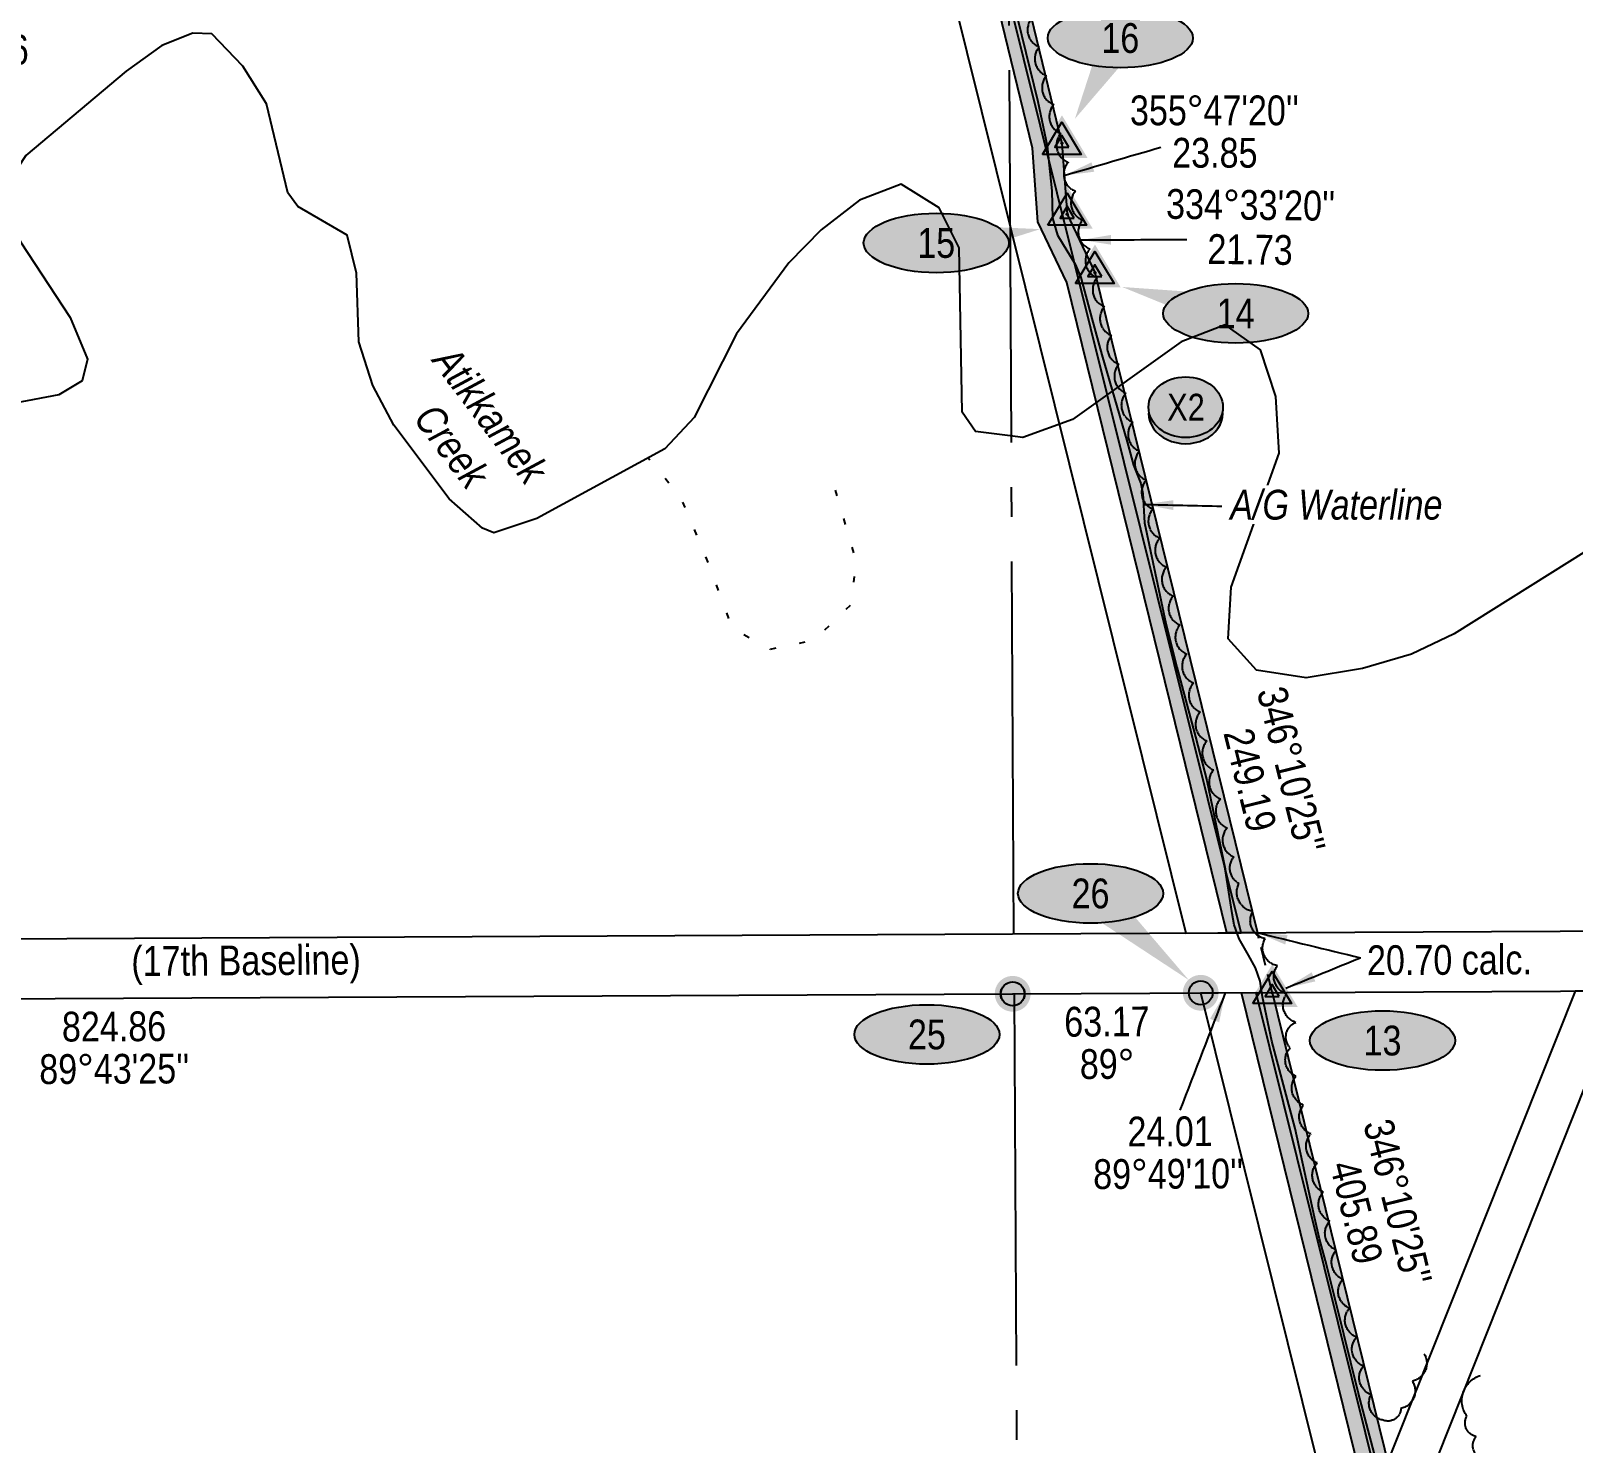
# Model space of a CAD drawing. Extents: x 522460 to 527368, y 6046501 to 6050026.
# Drawn here: x 523254 to 523772, y 6048945 to 6049420 of the extents above; entities that cross this region are included whole.
import ezdxf
from ezdxf.enums import TextEntityAlignment as Align

# ---------------------------------------------------------------- set-up
doc = ezdxf.new("R2010")
doc.units = 0
doc.header["$LTSCALE"] = 5
doc.header["$PDSIZE"] = 0.5
for name, pattern in [('0', [1, 1, 0]), ('foc-QUARTERLINE', [33, 25, -3, 2, -3]), ('foc-TRAV', [1.875, 1.25, -0.625]), ('foc-WHEELTRACKS', [2, 0.4, -1.6])]:
    doc.linetypes.add(name, pattern=pattern)
doc.layers.get('Defpoints').update_dxf_attribs({"color": 9})
for name, color, linetype in [('AS-PIPE-AG', 44, 'Continuous'), ('AS-PIPE-UG-T', 44, 'Continuous'), ('C-RW', 13, 'Continuous'), ('F-RW', 190, 'Continuous'), ('L-BD1', 253, 'Continuous'), ('L-MON', 1, 'Continuous'), ('L-ROAD-T', 7, 'Continuous'), ('L-SEC', 7, 'Continuous'), ('L-SECQ', 8, 'foc-QUARTERLINE'), ('P-CROSSINGS', 250, 'Continuous'), ('P-ELEVATION', 7, 'Continuous'), ('P-PROPOSED', 10, 'Continuous'), ('P-PROPOSED-H', 21, 'Continuous'), ('P-STATION', 7, 'Continuous'), ('P-TRAV', 4, 'foc-TRAV'), ('T-BUSH', 110, '0'), ('T-WATER', 160, 'Continuous'), ('T-WATER-P3', 160, 'foc-WHEELTRACKS'), ('T-WATER-T', 170, 'Continuous')]:
    doc.layers.add(name, color=color, linetype=linetype)
doc.layers.add('F-AR-T', color=190, linetype='Continuous', lineweight=9)
doc.styles.add('80', font='ARIALN.TTF', dxfattribs={"height": 10})
doc.styles.add('80CG', font='ARIALN.TTF', dxfattribs={"height": 10})
doc.styles.add('80L', font='ARIALN.TTF', dxfattribs={"height": 10})
doc.styles.add('Crossing', font='ARIALN.TTF', dxfattribs={"height": 10})
doc.styles.add('foc-LtypeFont', font='ARIALN.TTF', dxfattribs={"height": 7.35})
doc.linetypes.add('foc-TOPO-flowdirection-NOLINE', pattern='A,0,[">",foc-LtypeFont,S=0.3,R=0,X=0,Y=-0.945],-20,[">",foc-LtypeFont,S=0.3,R=0,X=0,Y=-0.945],0', length=20)
doc.dimstyles.new('Compass 5 000', dxfattribs={"dimscale": 5, "dimtxt": 9, "dimasz": 2, "dimexe": 0.2, "dimexo": 0.0625, "dimgap": 0.5, "dimtad": 0, "dimtih": 1, "dimtoh": 1, "dimzin": 0, "dimdsep": 46, "dimtxsty": '80CG', "dimcen": 0.1, "dimse1": 1, "dimse2": 1, "dimclrd": 256, "dimclrt": 256, "dimaunit": 1, "dimadec": 4, "dimazin": 0, "dimtfac": 0.06, "dimtofl": 0, "dimtmove": 0, "dimatfit": 1, "dimfxl": 0.2, "dimtolj": 1, "dimtzin": 0, "dimlwd": -1, "dimarcsym": 0})

# ---------------------------------------------------------------- blocks, each defined once
blk = doc.blocks.new('fdia')
at = {"color": 255, "const_width": 1}
blk.add_lwpolyline([(-0.5, 0, 1), (0.5, 0, 1)], format="xyb", close=True, dxfattribs=at)
blk = doc.blocks.new('Fdiaa')
blk.add_blockref('fdia', (0, 0))
blk = doc.blocks.new('fdib')
at = {"color": 1, "const_width": 1.6}
blk.add_lwpolyline([(-0.4, 0, 1), (0.4, 0, 1)], format="xyb", close=True, dxfattribs=at)
at = {"color": 1}
blk.add_circle((0, 0), 0.8, dxfattribs=at)
blk = doc.blocks.new('Fdibb')
blk.add_blockref('fdib', (0, 0))
blk = doc.blocks.new('fdicc')
for name in ['Fdibb', 'Fdiaa']:
    blk.add_blockref(name, (0, 0))
blk = doc.blocks.new('FDI')
blk.add_blockref('fdicc', (0, 0))
blk = doc.blocks.new('*U398')
at = {"layer": 'P-ELEVATION'}
h = blk.add_hatch(color=111, dxfattribs=at)
h.dxf.hatch_style = 1
edge = h.paths.add_edge_path()
edge.add_ellipse((0, 0), major_axis=(-24.38, 0), ratio=0.410256, start_angle=0, end_angle=360)
at = {"layer": 'P-ELEVATION', "color": 7, "flags": 128}
blk.add_lwpolyline([(0, 0, 12.5, 0, 0), (32.99, -29.08, 0, 0, 0)], format="xyseb", dxfattribs=at)
at = {"layer": 'P-ELEVATION', "color": 7}
blk.add_ellipse((0, 0), major_axis=(-24.38, 0), ratio=0.410256, dxfattribs=at)
at = {"layer": 'P-ELEVATION', "style": '80'}
blk.add_attdef('ELEVATION', text='', height=10, dxfattribs=at).set_placement((0, 0), align=Align.MIDDLE_CENTER)
blk = doc.blocks.new('*D379')
at = {"layer": 'Defpoints', "color": 0, "transparency": 16777216}
for p in [(523169.39, 6049468.98), (523179.63, 6049451.67), (523179.73, 6049451.73)]:
    blk.add_point(p, dxfattribs=at)
at = {"layer": 'F-AR-T', "transparency": 16777216}
for p, q in [((523164.15, 6049477.5), (523159.01, 6049486.08)), ((523184.77, 6049443.09), (523192.72, 6049429.81)), ((523192.72, 6049429.81), (523202.72, 6049429.81))]:
    blk.add_line(p, q, dxfattribs=at)
for points in [[(523165.58, 6049478.36), (523162.72, 6049476.64), (523169.29, 6049468.92)], [(523186.2, 6049443.94), (523183.34, 6049442.23), (523179.63, 6049451.67)]]:
    blk.add_solid(points, dxfattribs=at)
at = {"layer": 'F-AR-T', "transparency": 16777216, "insert": (523230.46, 6049429.81), "char_height": 10, "attachment_point": 5, "style": '80CG'}
blk.add_mtext('\\A1;Alphabow\\P20.12 A/R\\PMSL 926', dxfattribs=at)
blk = doc.blocks.new('*U364')
at = {"layer": 'P-ELEVATION'}
h = blk.add_hatch(color=111, dxfattribs=at)
h.dxf.hatch_style = 1
edge = h.paths.add_edge_path()
edge.add_ellipse((0, 0), major_axis=(-24.38, 0), ratio=0.410256, start_angle=0, end_angle=360)
at = {"layer": 'P-ELEVATION', "color": 7, "flags": 128}
blk.add_lwpolyline([(0, 0, 12.5, 0, 0), (-10.72, -2.2, 0, 0, 0)], format="xyseb", dxfattribs=at)
at = {"layer": 'P-ELEVATION', "color": 7}
blk.add_ellipse((0, 0), major_axis=(-24.38, 0), ratio=0.410256, dxfattribs=at)
at = {"layer": 'P-ELEVATION', "style": '80'}
blk.add_attdef('ELEVATION', text='', height=10, dxfattribs=at).set_placement((0, 0), align=Align.MIDDLE_CENTER)
blk = doc.blocks.new('TRIA')
blk.add_hatch(color=255).paths.add_polyline_path([(-0.041, 1.521), (-1.475, -0.867), (1.392, -0.867)])
blk = doc.blocks.new('Hybrid_EC')
at = {"color": 251}
for points in [[(-1.3, -0.74), (0, 1.42), (1.3, -0.74)], [(0.47, -0.26), (0, 0.53), (-0.47, -0.26)]]:
    blk.add_lwpolyline(points, close=True, dxfattribs=at)
at = {"layer": 'Defpoints'}
blk.add_circle((0, 0), 0.05, dxfattribs=at)
at = {"xscale": 1.2, "yscale": 1.2, "zscale": 1.2}
blk.add_blockref('TRIA', (0.05, 0.06), dxfattribs=at)
blk = doc.blocks.new('*U414')
at = {"layer": 'P-ELEVATION'}
h = blk.add_hatch(color=111, dxfattribs=at)
h.dxf.hatch_style = 1
edge = h.paths.add_edge_path()
edge.add_ellipse((0, 0), major_axis=(-24.38, 0), ratio=0.410256, start_angle=0, end_angle=360)
at = {"layer": 'P-ELEVATION', "color": 7, "flags": 128}
blk.add_lwpolyline([(0, 0, 12.5, 0, 0), (-15.25, -27.16, 0, 0, 0)], format="xyseb", dxfattribs=at)
at = {"layer": 'P-ELEVATION', "color": 7}
blk.add_ellipse((0, 0), major_axis=(-24.38, 0), ratio=0.410256, dxfattribs=at)
at = {"layer": 'P-ELEVATION', "style": '80'}
blk.add_attdef('ELEVATION', text='', height=10, dxfattribs=at).set_placement((0, 0), align=Align.MIDDLE_CENTER)
blk = doc.blocks.new('*U415')
at = {"layer": 'P-ELEVATION'}
h = blk.add_hatch(color=111, dxfattribs=at)
h.dxf.hatch_style = 1
edge = h.paths.add_edge_path()
edge.add_ellipse((0, 0), major_axis=(-24.38, 0), ratio=0.410256, start_angle=0, end_angle=360)
at = {"layer": 'P-ELEVATION', "color": 7, "flags": 128}
blk.add_lwpolyline([(0, 0, 12.5, 0, 0), (34.93, 4.65, 0, 0, 0)], format="xyseb", dxfattribs=at)
at = {"layer": 'P-ELEVATION', "color": 7}
blk.add_ellipse((0, 0), major_axis=(-24.38, 0), ratio=0.410256, dxfattribs=at)
at = {"layer": 'P-ELEVATION', "style": '80'}
blk.add_attdef('ELEVATION', text='', height=10, dxfattribs=at).set_placement((0, 0), align=Align.MIDDLE_CENTER)
blk = doc.blocks.new('*U416')
at = {"layer": 'P-ELEVATION'}
h = blk.add_hatch(color=111, dxfattribs=at)
h.dxf.hatch_style = 1
edge = h.paths.add_edge_path()
edge.add_ellipse((0, 0), major_axis=(-24.38, 0), ratio=0.410256, start_angle=0, end_angle=360)
at = {"layer": 'P-ELEVATION', "color": 7, "flags": 128}
blk.add_lwpolyline([(0, 0, 12.5, 0, 0), (-38.16, 8.88, 0, 0, 0)], format="xyseb", dxfattribs=at)
at = {"layer": 'P-ELEVATION', "color": 7}
blk.add_ellipse((0, 0), major_axis=(-24.38, 0), ratio=0.410256, dxfattribs=at)
at = {"layer": 'P-ELEVATION', "style": '80'}
blk.add_attdef('ELEVATION', text='', height=10, dxfattribs=at).set_placement((0, 0), align=Align.MIDDLE_CENTER)
blk = doc.blocks.new('xing2')
h = blk.add_hatch(color=50)
h.dxf.hatch_style = 1
edge = h.paths.add_edge_path()
edge.add_ellipse((0, 0), major_axis=(-12.5, 0), ratio=0.816297, start_angle=0, end_angle=360)
h = blk.add_hatch(color=250)
h.dxf.hatch_style = 1
edge = h.paths.add_edge_path()
edge.add_ellipse((0, -2.05), major_axis=(-12.5, 0), ratio=0.816297, start_angle=0, end_angle=180)
edge.add_line((12.5, -2.05), (12.5, 0))
edge.add_ellipse((0, 0), major_axis=(-12.5, 0), ratio=0.816297, start_angle=0, end_angle=180, ccw=False)
edge.add_line((-12.5, 0), (-12.5, -2.05))
at = {"color": 250}
blk.add_ellipse((0, 0), major_axis=(-12.5, 0), ratio=0.816297, dxfattribs=at)
blk.add_ellipse((0, -2.05), major_axis=(-12.5, 0), ratio=0.816297, start_param=0, end_param=3.141593, dxfattribs=at)
at = {"color": 250, "style": 'Crossing'}
blk.add_attdef('CROSSING', text='', height=9, dxfattribs=at).set_placement((0.09, 0.02), align=Align.MIDDLE_CENTER)
at = {"color": 250, "style": 'Crossing', "flags": 1}
for tag, p in [('OWNER', (0.09, -12.49)), ('DESCRIPTION', (0.09, -25.77)), ('LOCATION', (0.09, -39.3)), ('DWG_REF', (0.09, -52.84))]:
    blk.add_attdef(tag, text='', height=9, dxfattribs=at).set_placement(p, align=Align.MIDDLE_CENTER)

msp = doc.modelspace()

# ---------------------------------------------------------------- hatches: boundary and pattern name
at = {"layer": 'P-PROPOSED-H'}
h = msp.add_hatch(color=256, dxfattribs=at)
h.dxf.hatch_style = 1
h.paths.add_polyline_path([(523655.743, 6049116.519), (523601.982, 6049334.95), (523592.284, 6049355.334), (523590.456, 6049380.155), (523517.201, 6049681.657), (523512.695, 6049700.228), (523522.596, 6049701.811), (523526.52, 6049685.657), (523600.364, 6049381.713), (523602.114, 6049357.936), (523611.444, 6049338.326), (523666.023, 6049116.569)])
h = msp.add_hatch(color=256, dxfattribs=at)
h.dxf.hatch_style = 1
h.paths.add_polyline_path([(523670.967, 6049096.484), (523767.918, 6048702.57), (523827.188, 6048442.534), (523899.271, 6048239.285), (523927.04, 6048126.604), (523955.042, 6048069.453), (524419.664, 6047439.985), (524627.06, 6047162.417), (524716.13, 6047035.953), (524786.162, 6046942.441), (524778.149, 6046936.468), (524707.869, 6047030.325), (524618.979, 6047156.533), (524411.639, 6047434.026), (523946.46, 6048064.253), (523917.592, 6048123.17), (523889.685, 6048236.411), (523817.573, 6048439.744), (523758.192, 6048700.265), (523660.686, 6049096.433)])

# ---------------------------------------------------------------- linework, layer by layer
at = {"layer": 'AS-PIPE-AG', "flags": 128}
for points in [[(523581.439, 6049440.224), (523592.211, 6049395.828), (523595.41, 6049380.934), (523596.933, 6049365.769), (523597.199, 6049356.635), (523598.889, 6049350.889), (523604.799, 6049341.134), (523606.713, 6049336.638), (523610.374, 6049322.903), (523613.802, 6049310.724), (523622.273, 6049281.45), (523624.413, 6049273.604), (523626.814, 6049267.515), (523627.534, 6049264.152), (523628.138, 6049254.299), (523635.22, 6049220.448), (523638.972, 6049205.745), (523645.17, 6049182.37), (523649.001, 6049167.725), (523655.176, 6049138.076), (523655.186, 6049138.018)], [(523707.519, 6048932.958), (523699.871, 6048962.266), (523692.608, 6048991.69), (523688.83, 6049006.321), (523686.857, 6049013.769), (523685.196, 6049021.083), (523678.651, 6049050.841), (523670.857, 6049080.168), (523667.658, 6049094.997), (523666.952, 6049100.269), (523665.412, 6049104.754), (523662.977, 6049109.062), (523659.902, 6049114.564), (523658.222, 6049119.26), (523657.47, 6049123.07), (523655.176, 6049138.016)]]:
    msp.add_lwpolyline(points, dxfattribs=at)
at = {"layer": 'C-RW', "flags": 128}
for points in [[(524014.002, 6050022.538), (523907.323, 6049945.813), (523888.794, 6049967.002), (523499.783, 6049688.648), (523641.982, 6049116.452), (523660.497, 6049116.542), (523520.19, 6049681.128), (523888.452, 6049944.636), (523905.011, 6049925.687), (523905.011, 6049925.687), (523905.011, 6049925.687), (524039.824, 6050022.66)], [(524143.423, 6047753.544), (523901.435, 6048077.664), (523827.288, 6048370.668), (523646.973, 6049096.366), (523665.489, 6049096.457), (523844.739, 6048375.044), (523917.996, 6048085.554), (524157.839, 6047764.307)]]:
    msp.add_lwpolyline(points, dxfattribs=at)
at = {"layer": 'F-RW', "flags": 128}
msp.add_lwpolyline([(524169.867, 6047773.308), (523931.814, 6048092.144), (523859.291, 6048378.753), (523859.291, 6048378.753), (523722.321, 6048929.86), (523788.874, 6049097.091), (523772.694, 6049096.981), (523706.608, 6048930.923), (523844.749, 6048375.106), (523918.013, 6048085.569), (524157.853, 6047764.34)], dxfattribs=at)
at = {"layer": 'L-SEC', "flags": 128}
for points in [[(523583.732, 6049116.167), (524388.178, 6049120.097)], [(522789.783, 6049112.341), (523583.705, 6049116.167)], [(523583.83, 6049096.058), (524388.276, 6049099.988)], [(522779.829, 6049092.183), (523583.802, 6049096.058)]]:
    msp.add_lwpolyline(points, dxfattribs=at)
at = {"layer": 'L-SECQ'}
for p, q in [((523584.241, 6049116.301), (523579.513, 6050020.484)), ((523584.347, 6049096.195), (523588.398, 6048321.967))]:
    msp.add_line(p, q, dxfattribs=at)
at = {"layer": 'P-PROPOSED', "flags": 128}
msp.add_lwpolyline([(523670.967, 6049096.484), (523767.918, 6048702.57), (523827.188, 6048442.534), (523899.271, 6048239.285), (523927.04, 6048126.604), (523955.042, 6048069.453), (524419.664, 6047439.985), (524627.06, 6047162.417), (524716.13, 6047035.953), (524786.162, 6046942.441), (524778.149, 6046936.468), (524707.869, 6047030.325), (524618.979, 6047156.533), (524411.639, 6047434.026), (523946.46, 6048064.253), (523917.592, 6048123.17), (523889.685, 6048236.411), (523817.573, 6048439.744), (523758.192, 6048700.265), (523660.686, 6049096.433)], close=True, dxfattribs=at)
at = {"layer": 'P-TRAV', "flags": 128}
msp.add_lwpolyline([(523670.967, 6049096.484), (523666.023, 6049116.569)], dxfattribs=at)
at = {"layer": 'T-BUSH', "flags": 128}
for points in [[(524046.187, 6050020.271, 0.5205671), (524038.152, 6050014.327, 0.5205671), (524030.116, 6050008.383, 0.5205671), (524022.081, 6050002.439, 0.5205671), (524014.045, 6049996.495, 0.5205671), (524006.01, 6049990.551, 0.5205671), (523997.975, 6049984.608, 0.5205671), (523989.939, 6049978.664, 0.5205671), (523981.904, 6049972.72, 0.5205671), (523973.868, 6049966.776, 0.5205671), (523965.833, 6049960.832, 0.5205671), (523957.798, 6049954.888, 0.5205671), (523962.401, 6049946.945, 0.5205671), (523968.209, 6049938.811, 0.5205671), (523974.017, 6049930.677, 0.5205671), (523973.883, 6049923.504, 0.5205671), (523965.807, 6049917.614, 0.5205671), (523957.732, 6049911.724, 0.5205671), (523949.657, 6049905.835, 0.5205671), (523941.582, 6049899.945, 0.5205671), (523934.376, 6049901.736, 0.5205671), (523927.822, 6049909.282, 0.5205671), (523920.644, 6049915.975, 0.5205671), (523911.04, 6049918.047, 0.5205671), (523901.183, 6049919.476, 0.5205671), (523893.061, 6049924.772, 0.5205671), (523884.599, 6049929.546, 0.5205671), (523875.951, 6049926.449, 0.5205671), (523867.761, 6049920.72, 0.5205671), (523859.571, 6049914.991, 0.5205671), (523851.381, 6049909.262, 0.5205671), (523843.191, 6049903.533, 0.5205671), (523835.001, 6049897.804, 0.5205671), (523826.811, 6049892.075, 0.5205671), (523818.622, 6049886.346, 0.5205671), (523810.432, 6049880.617, 0.5205671), (523802.242, 6049874.888, 0.5205671), (523794.052, 6049869.159, 0.5205671), (523785.862, 6049863.43, 0.5205671), (523777.672, 6049857.7, 0.5205671), (523769.482, 6049851.971, 0.5205671), (523761.292, 6049846.242, 0.5205671), (523753.102, 6049840.513, 0.5205671), (523744.912, 6049834.784, 0.5205671), (523736.722, 6049829.055, 0.5205671), (523728.532, 6049823.326, 0.5205671), (523720.342, 6049817.597, 0.5205671), (523712.152, 6049811.868, 0.5205671), (523703.962, 6049806.139, 0.5205671), (523695.772, 6049800.41, 0.5205671), (523687.582, 6049794.681, 0.5205671), (523679.392, 6049788.952, 0.5205671), (523671.202, 6049783.223, 0.5205671), (523663.012, 6049777.494, 0.5205671), (523654.822, 6049771.765, 0.5205671), (523646.632, 6049766.036, 0.5205671), (523638.442, 6049760.307, 0.5205671), (523630.252, 6049754.578, 0.5205671), (523622.062, 6049748.849, 0.5205671), (523613.872, 6049743.12, 0.5205671), (523605.682, 6049737.391, 0.5205671), (523597.492, 6049731.662, 0.5205671), (523589.302, 6049725.933, 0.5205671), (523581.112, 6049720.203, 0.5205671), (523572.922, 6049714.474, 0.5205671), (523564.732, 6049708.745, 0.5205671), (523556.542, 6049703.016, 0.5205671), (523548.353, 6049697.287, 0.5205671), (523540.164, 6049691.556, 0.5205671), (523533.184, 6049684.658, 0.5205671), (523528.24, 6049676.093, 0.5205671), (523530.044, 6049666.333, 0.5205671), (523532.441, 6049656.629, 0.5205671), (523534.838, 6049646.926, 0.5205671), (523537.235, 6049637.223, 0.5205671), (523539.633, 6049627.52, 0.5205671), (523542.03, 6049617.817, 0.5205671), (523544.427, 6049608.114, 0.5205671), (523546.824, 6049598.411, 0.5205671), (523549.222, 6049588.707, 0.5205671), (523551.619, 6049579.004, 0.5205671), (523554.016, 6049569.301, 0.5205671), (523556.413, 6049559.598, 0.5205671), (523558.811, 6049549.895, 0.5205671), (523561.208, 6049540.192, 0.5205671), (523563.605, 6049530.489, 0.5205671), (523566.003, 6049520.786, 0.5205671), (523568.413, 6049511.086, 0.5205671), (523570.844, 6049501.391, 0.5205671), (523573.275, 6049491.696, 0.5205671), (523575.706, 6049482.002, 0.5205671), (523578.137, 6049472.307, 0.5205671), (523580.568, 6049462.612, 0.5205671), (523582.999, 6049452.917, 0.5205671), (523585.43, 6049443.223, 0.5205671), (523587.861, 6049433.528, 0.5205671), (523590.292, 6049423.833, 0.5205671), (523592.724, 6049414.139, 0.5205671), (523595.155, 6049404.444, 0.5205671), (523597.586, 6049394.749, 0.5205671), (523600.017, 6049385.054, 0.5205671), (523602.448, 6049375.36, 0.5205671), (523604.879, 6049365.665, 0.5205671), (523607.31, 6049355.97, 0.5205671), (523609.741, 6049346.276, 0.5205671), (523612.172, 6049336.581, 0.5205671), (523614.603, 6049326.886, 0.5205671), (523617.034, 6049317.191, 0.5205671), (523619.465, 6049307.497, 0.5205671), (523621.864, 6049297.794, 0.5205671), (523624.129, 6049288.059, 0.5205671), (523626.394, 6049278.325, 0.5205671), (523628.659, 6049268.59, 0.5205671), (523630.924, 6049258.855, 0.5205671), (523633.189, 6049249.12, 0.5205671), (523635.454, 6049239.385, 0.5205671), (523637.719, 6049229.65, 0.5205671), (523639.984, 6049219.915, 0.5205671), (523642.249, 6049210.181, 0.5205671), (523644.514, 6049200.446, 0.5205671), (523646.779, 6049190.711, 0.5205671), (523649.044, 6049180.976, 0.5205671), (523651.309, 6049171.241, 0.5205671), (523653.574, 6049161.506, 0.5205671), (523655.839, 6049151.772, 0.5205671), (523658.104, 6049142.037, 0.4964877), (523659.813, 6049133.171, 0.5205671)], [(523721.932, 6048975.164, -0.5205671), (523718.046, 6048965.956, -0.5205671), (523714.16, 6048956.747, -0.5205671), (523708.243, 6048952.831, -0.5205671), (523704.233, 6048961.383, -0.5205671), (523701.618, 6048971.027, -0.5205671), (523699.277, 6048980.744, -0.5205671), (523696.936, 6048990.461, -0.5205671), (523694.715, 6049000.206, -0.5205671), (523692.496, 6049009.951, -0.5205671), (523690.278, 6049019.697, -0.5205671), (523688.15, 6049029.462, -0.5205671), (523686.071, 6049039.239, -0.5205671), (523683.992, 6049049.015, -0.5205671), (523681.514, 6049058.696, -0.5205671), (523678.962, 6049068.36, -0.5205671), (523676.98, 6049077.901, -0.5205671), (523678.903, 6049086.475, -0.5205671), (523675.83, 6049095.986, -0.5205671), (523672.741, 6049105.49, -0.5205671), (523668.6, 6049114.587, -0.5205671), (523664.474, 6049123.691, -0.4999775), (523659.813, 6049133.171, -0.5205671)], [(523815.048, 6048676.516, -0.5205671), (523805.374, 6048674.002, -0.5205671), (523795.86, 6048670.947, -0.5205671), (523789.84, 6048675.978, -0.5205671), (523786.82, 6048685.506, -0.5205671), (523787.854, 6048693.39, -0.5205671), (523793.368, 6048699.385, -0.5205671), (523789.991, 6048708.792, -0.5205671), (523786.011, 6048717.464, -0.5205671), (523777.738, 6048720.658, -0.5205671), (523775.549, 6048730.41, -0.5205671), (523773.359, 6048740.162, -0.5205671), (523771.169, 6048749.914, -0.5205671), (523768.321, 6048759.493, -0.5205671), (523765.438, 6048769.063, -0.5205671), (523762.714, 6048778.677, -0.5205671), (523760.327, 6048788.382, -0.5205671), (523757.939, 6048798.088, -0.5205671), (523755.552, 6048807.793, -0.5205671), (523753.164, 6048817.499, -0.5205671), (523750.776, 6048827.204, -0.5205671), (523748.389, 6048836.91, -0.5205671), (523746.001, 6048846.615, -0.5205671), (523743.636, 6048856.326, -0.5205671), (523741.27, 6048866.037, -0.5205671), (523738.908, 6048875.749, -0.5205671), (523736.685, 6048885.493, -0.5205671), (523734.461, 6048895.238, -0.5205671), (523732.237, 6048904.982, -0.5205671), (523737.243, 6048912.419, -0.5205671), (523739.563, 6048920.768, -0.5205671), (523737.944, 6048930.525, -0.5205671), (523741.272, 6048939.949, -0.5205671), (523739.517, 6048947.323, -0.5205671), (523736.386, 6048954.201, -0.5205671), (523740.928, 6048967.843, -0.5205671)]]:
    msp.add_lwpolyline(points, format="xyb", dxfattribs=at)
at = {"layer": 'T-WATER', "linetype": 'foc-TOPO-flowdirection-NOLINE', "flags": 128}
msp.add_lwpolyline([(524518.218, 6049245.797), (524484.629, 6049240.656), (524464.946, 6049240.93), (524446.787, 6049243.203), (524429.202, 6049241.237), (524423.086, 6049228.898), (524434.227, 6049219.054), (524463.635, 6049207.18), (524476.582, 6049199.712), (524483.161, 6049184.884), (524483.097, 6049165.811), (524472.541, 6049155.661), (524454.804, 6049156.693), (524439.411, 6049161.39), (524418.685, 6049169.939), (524410.42, 6049173.349), (524392.412, 6049175.033), (524388.495, 6049172.296), (524380.439, 6049166.665), (524383.754, 6049149.812), (524388.648, 6049144.132), (524393.143, 6049138.916), (524415.657, 6049120.617), (524423.531, 6049107.544), (524424.311, 6049100.568), (524425.498, 6049089.957), (524420.285, 6049075.203), (524419.202, 6049074.208), (524409.476, 6049065.276), (524391.092, 6049063.627), (524389.081, 6049064.034), (524373.956, 6049067.099), (524346.938, 6049080.478), (524318.713, 6049091.568), (524309.477, 6049100.019), (524308.246, 6049101.144), (524300.954, 6049114.614), (524301.508, 6049120.099), (524304.489, 6049149.556), (524297.482, 6049164.541), (524289.238, 6049176.578), (524267.429, 6049197.616), (524240.939, 6049211.264), (524229.891, 6049221.652), (524216.717, 6049227.666), (524207.066, 6049216.238), (524185.405, 6049175.688), (524167.803, 6049151.346), (524158.18, 6049140.575), (524153.288, 6049125.415), (524154.103, 6049119.406), (524156.835, 6049099.299), (524158.539, 6049086.76), (524156.814, 6049068.393), (524150.801, 6049055.217), (524142.792, 6049043.449), (524120.777, 6049024.294), (524084.444, 6048996.841), (524068.412, 6048992.674), (524056.393, 6049000.851), (524049.589, 6049015.365), (524047.865, 6049035.306), (524040.422, 6049070.899), (524031.951, 6049098.713), (524030.697, 6049102.829), (524024.03, 6049116.992), (524022.52, 6049118.787), (523995.18, 6049151.268), (523960.498, 6049177.133), (523949.838, 6049187.001), (523949.154, 6049205.37), (523953.162, 6049221.39), (523947.817, 6049236.762), (523933.499, 6049235.623), (523920.818, 6049228.248), (523915.341, 6049213.96), (523901.41, 6049208.687), (523888.43, 6049216.812), (523868.461, 6049237.162), (523844.056, 6049253.619), (523831.395, 6049258.997), (523813.503, 6049260.744), (523797.088, 6049255.831), (523783.174, 6049249.057), (523732.094, 6049217.016), (523717.765, 6049210.102), (523701.345, 6049205.306), (523682.431, 6049202.249), (523665.703, 6049204.78), (523656.152, 6049215.302), (523657.143, 6049232.674), (523673.29, 6049277.637), (523672.151, 6049296.704), (523667.095, 6049312.329), (523655.119, 6049320.81), (523640.374, 6049315.015), (523603.911, 6049288.94), (523587.192, 6049282.93), (523582.953, 6049283.477), (523571.318, 6049284.977), (523566.878, 6049291.448), (523565.894, 6049346.696), (523559.13, 6049360.111), (523546.375, 6049368.027), (523532.427, 6049362.634), (523519.497, 6049352.662), (523508.624, 6049341.658), (523491.029, 6049317.734), (523476.884, 6049289.643), (523467.009, 6049279.072), (523423.964, 6049255.715), (523409.565, 6049250.918), (523405.823, 6049252.44), (523394.595, 6049262.311), (523375.951, 6049287.047), (523368.982, 6049300.342), (523364.216, 6049315.02), (523363.429, 6049338.148), (523360.368, 6049350.877), (523343.733, 6049360.5), (523340.428, 6049365.139), (523333.275, 6049394.982), (523325.283, 6049407.686), (523314.867, 6049418.576), (523308.517, 6049418.697), (523298.053, 6049414.601), (523286.109, 6049405.963), (523252.353, 6049377.701), (523244.271, 6049365.194), (523250.645, 6049348.658), (523267.248, 6049323.219), (523273.067, 6049309.283), (523271.304, 6049301.978), (523263.472, 6049297.315), (523248.739, 6049294.451), (523231.354, 6049299.51), (523216.827, 6049305.865), (523195.483, 6049304.599), (523188.206, 6049308.499), (523182.347, 6049316.28), (523174.449, 6049330.069), (523164.685, 6049362.515), (523157.476, 6049375.688), (523147.109, 6049386.227), (523141.313, 6049387.598), (523126.801, 6049386.171), (523113.068, 6049380.065), (523104.597, 6049369.545), (523087.202, 6049339.381), (523060.86, 6049321.788), (523050.857, 6049311.446), (523033.791, 6049286.381), (523027.879, 6049272.586), (523023.074, 6049255.204), (523016.059, 6049241.49), (523004.647, 6049232.187), (522981.333, 6049224.981), (522980.211, 6049214.088), (522982.416, 6049179.277), (522980.766, 6049176.993), (522968.947, 6049175.547), (522965.626, 6049178.393), (522958.016, 6049191.164), (522952.82, 6049205.412), (522941.85, 6049211.988), (522920.095, 6049209.525), (522902.96, 6049204.455), (522889.869, 6049193.642), (522881.395, 6049162.252), (522871.966, 6049150.923), (522868.074, 6049150.895), (522855.234, 6049155.448), (522854.123, 6049158.696), (522856.456, 6049173.447), (522863.527, 6049190.662), (522865.559, 6049206.244), (522858.697, 6049212.158), (522848.852, 6049210.329), (522835.557, 6049203.332), (522825.719, 6049192.841), (522824.412, 6049191.447), (522824.073, 6049190.373), (522820.094, 6049177.822), (522816.525, 6049155.146), (522812.51, 6049140.685), (522802.689, 6049113.05), (522800.727, 6049107.527), (522793.597, 6049093.794), (522789.077, 6049088.53), (522783.375, 6049081.888), (522772.076, 6049071.746), (522759.025, 6049063.997), (522743.341, 6049060.499), (522725.303, 6049061.584), (522706.711, 6049067.183), (522678.49, 6049083.996), (522661.17, 6049092.347), (522659.765, 6049093.024)], dxfattribs=at)
at = {"layer": 'T-WATER', "flags": 128}
for points in [[(523783.174, 6049249.057), (523732.094, 6049217.016), (523717.765, 6049210.102), (523701.345, 6049205.306), (523682.431, 6049202.249), (523665.703, 6049204.78), (523656.152, 6049215.302), (523657.143, 6049232.674), (523673.29, 6049277.637), (523672.151, 6049296.704), (523667.095, 6049312.329), (523655.119, 6049320.81), (523640.374, 6049315.015), (523603.911, 6049288.94), (523587.192, 6049282.93), (523582.953, 6049283.477), (523571.318, 6049284.977), (523566.878, 6049291.448), (523565.894, 6049346.696), (523559.13, 6049360.111), (523546.375, 6049368.027), (523532.427, 6049362.634), (523519.497, 6049352.662), (523508.624, 6049341.658), (523491.029, 6049317.734), (523476.884, 6049289.643), (523467.009, 6049279.072), (523423.964, 6049255.715), (523409.565, 6049250.918), (523405.823, 6049252.44), (523394.595, 6049262.311), (523375.951, 6049287.047), (523368.982, 6049300.342), (523364.216, 6049315.02), (523363.429, 6049338.148), (523360.368, 6049350.877), (523343.733, 6049360.5), (523340.428, 6049365.139), (523333.275, 6049394.982), (523325.283, 6049407.686), (523314.867, 6049418.576), (523308.517, 6049418.697), (523298.053, 6049414.601), (523286.109, 6049405.963), (523252.353, 6049377.701)], [(523250.645, 6049348.658), (523267.248, 6049323.219), (523273.067, 6049309.283), (523271.304, 6049301.978), (523263.472, 6049297.315), (523248.739, 6049294.451)]]:
    msp.add_lwpolyline(points, dxfattribs=at)
at = {"layer": 'T-WATER-P3', "flags": 128}
msp.add_lwpolyline([(523524.167, 6049265.275), (523531.06, 6049241.805), (523529.683, 6049226.938), (523517.135, 6049214.831), (523502.402, 6049211.733), (523489.705, 6049218.8), (523481.117, 6049242.07), (523472.381, 6049262.763), (523461.4, 6049276.027)], dxfattribs=at)

# ---------------------------------------------------------------- block references
at = {"layer": 'L-MON'}
for name, p, xscale, yscale, zscale in [('Hybrid_EC', (523600.364, 6049381.713), 5, 5, 5), ('Hybrid_EC', (523602.114, 6049357.936), 5, 5, 5), ('Hybrid_EC', (523611.444, 6049338.326), 5, 5, 5), ('FDI', (523583.802, 6049096.058), 5, 5, 5), ('FDI', (523583.83, 6049096.058), 5, 5, 5), ('FDI', (523646.964, 6049096.404), 5, 5, 5), ('Hybrid_EC', (523670.967, 6049096.484), 4.99743855, 4.99743855, 4.99743855)]:
    msp.add_blockref(name, p, dxfattribs=dict(at, xscale=xscale, yscale=yscale, zscale=zscale))
at = {"layer": 'P-CROSSINGS', "color": 1, "linetype": 'ByBlock', "xscale": 0.99948771, "yscale": 0.99948771, "zscale": 0.99948771}
msp.add_blockref('xing2', (523641.928, 6049293.101), dxfattribs=at).add_auto_attribs({'CROSSING': 'X2'})
at = {"layer": 'P-STATION', "xscale": 0.99948771, "yscale": 0.99948771, "zscale": 0.99948771}
for name, p, values in [('*U414', (523619.957, 6049417.119), {'ELEVATION': '16'}), ('*U415', (523558.137, 6049348.279), {'ELEVATION': '15'}), ('*U416', (523658.709, 6049324.62), {'ELEVATION': '14'}), ('*U398', (523609.967, 6049129.768), {'ELEVATION': '26'}), ('*U364', (523555.013, 6049082.406), {'ELEVATION': '25'}), ('*U364', (523708.013, 6049080.358), {'ELEVATION': '13'})]:
    msp.add_blockref(name, p, dxfattribs=at).add_auto_attribs(values)

# ---------------------------------------------------------------- texts
at = {"layer": 'L-BD1', "style": '80L'}
for s, height, p in [("355°47'20''", 9.99488, (523651.572, 6049392.822)), ('23.85', 9.9949, (523651.713, 6049378.58))]:
    msp.add_text(s, height=height, dxfattribs=at).set_placement(p, align=Align.MIDDLE)
for s, height, rotation, p in [("334°33'20''", 9.99488, 359.27625, (523663.729, 6049361.072)), ('21.73', 9.9949, 359.27625, (523663.54, 6049346.081)), ("346°10'25''", 9.99488, 283.827, (523677.406, 6049171.32)), ('249.19', 9.9949, 283.827, (523663.576, 6049167.916)), ('20.70 calc.', 9.99488, 0.314, (523730.492, 6049107.659)), ('63.17', 9.9949, 0.314, (523615.449, 6049086.736)), ('824.86', 9.9949, 0.2762, (523282.035, 6049085.108)), ("89°43'25''", 9.9949, 0.2762, (523282.104, 6049070.866)), ('89°', 9.9949, 0.314, (523615.527, 6049072.494)), ("346°10'25''", 9.99488, 283.827, (523713.154, 6049026.077)), ('405.89', 9.9949, 283.827, (523699.324, 6049022.673))]:
    msp.add_text(s, height=height, rotation=rotation, dxfattribs=at).set_placement(p, align=Align.MIDDLE)
at = {"layer": 'L-BD1', "linetype": 'ByBlock', "insert": (523603.192, 6049054.682), "char_height": 9.99488, "width": 64.48722, "attachment_point": 1, "rotation": 0.27991, "line_spacing_factor": 0.855, "style": '80L'}
msp.add_mtext("\\pi19.13641;24.01\\P\\pi7.56663;89°49'10''", dxfattribs=at)
at = {"layer": 'L-ROAD-T', "style": '80L'}
msp.add_text('(17th Baseline)', height=9.99999, rotation=0.39592, dxfattribs=at).set_placement((523326.358, 6049107.294), align=Align.MIDDLE_CENTER)
at = {"layer": 'T-WATER-T', "insert": (523396.534, 6049314.613), "char_height": 9.99487, "attachment_point": 1, "rotation": 307.00574, "style": '80'}
msp.add_mtext_dynamic_manual_height_columns('\\pi0.04997;{\\fArial Narrow|b0|i1|c0|p34;Atikkamek\\P\\pi11.70838;Creek}', width=53.5241, gutter_width=44.977, heights=[0], dxfattribs=at)

# ---------------------------------------------------------------- dimensions: what is measured, and where the dimension line sits
at = {"layer": 'F-AR-T'}
dim = msp.add_linear_dim(base=(523179.628, 6049451.665), p1=(523169.389, 6049468.984), p2=(523179.73, 6049451.726), angle=300.93092, text='Alphabow\\P20.12 A/R\\PMSL 926', dimstyle='Compass 5 000', dxfattribs=at)
dim.commit()
dim.dimension.update_dxf_attribs({"geometry": '*D379', "text_midpoint": (523230.458, 6049429.813), "dimtype": 161})

# ---------------------------------------------------------------- leaders
at = {"layer": 'AS-PIPE-UG-T', "path_type": 1}
msp.add_leader([(523627.761, 6049260.444), (523654.046, 6049259.85)], dimstyle='Compass 5 000', override={"dimgap": 0.5, "dimtad": 0}, dxfattribs=at)
at = {"layer": 'L-BD1', "path_type": 1}
for points in [[(523601.155, 6049370.969), (523633.567, 6049380.469)], [(523606.851, 6049349.291), (523642.357, 6049349.464)], [(523666.023, 6049116.569), (523700.578, 6049108.184)], [(523675.591, 6049097.972), (523700.578, 6049108.184)]]:
    msp.add_leader(points, dimstyle='Compass 5 000', override={"dimgap": 0.5, "dimtad": 0}, dxfattribs=at)
at = {"layer": 'L-BD1', "linetype": 'ByBlock', "path_type": 1}
msp.add_leader([(523655.229, 6049096.407), (523639.98, 6049056.94)], dimstyle='Compass 5 000', override={"dimgap": 0.5, "dimtad": 0}, dxfattribs=at)

# ---------------------------------------------------------------- next in the draw order: texts
at = {"layer": 'AS-PIPE-UG-T', "insert": (523656.88, 6049265.352), "char_height": 9.99488, "attachment_point": 1, "style": '80L', "bg_fill": 3, "box_fill_scale": 1.15, "bg_fill_color": 256, "bg_fill_true_color": 256, "bg_fill_transparency": 0}
msp.add_mtext_dynamic_manual_height_columns('{\\fArial Narrow|b0|i1|c0|p34;A/G Waterline}', width=70.38222, gutter_width=49.974, heights=[0], dxfattribs=at)

# ---------------------------------------------------------------- next in the draw order: linework, layer by layer
at = {"layer": 'P-PROPOSED', "flags": 128}
msp.add_lwpolyline([(523655.743, 6049116.519), (523601.982, 6049334.95), (523592.284, 6049355.334), (523590.456, 6049380.155), (523517.201, 6049681.657), (523512.695, 6049700.228), (523522.596, 6049701.811), (523526.52, 6049685.657), (523600.364, 6049381.713), (523602.114, 6049357.936), (523611.444, 6049338.326), (523666.023, 6049116.569)], close=True, dxfattribs=at)

doc.saveas('drawing.dxf')
